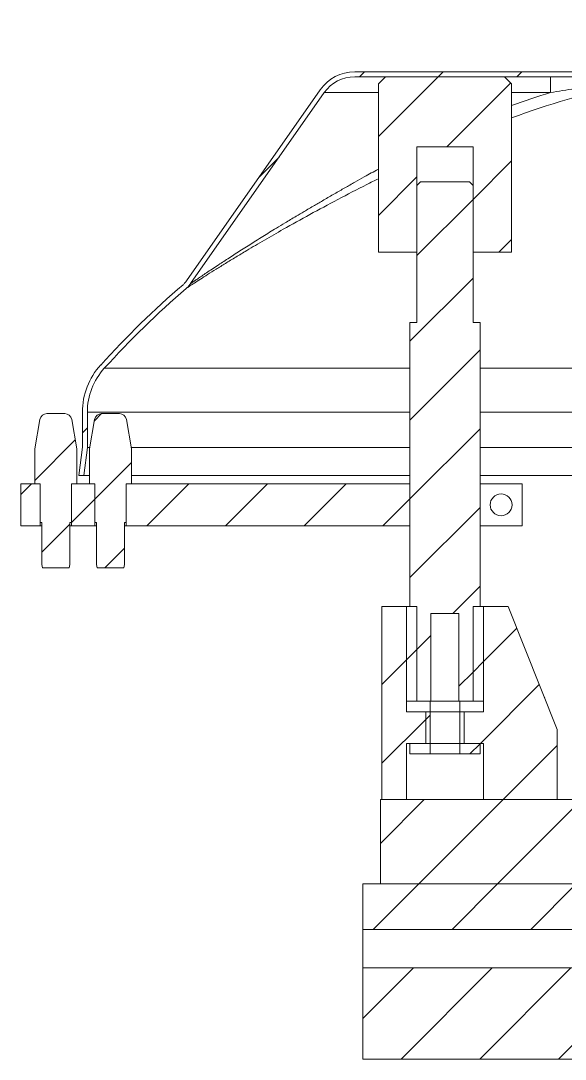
# Model space of a CAD drawing. Header units: millimetres. Extents: x -21 to 4031, y 177 to 2811.
# Drawn here: x 3009 to 3164.3, y 913.3 to 1209.2 of the extents above; entities that cross this region are included whole.
import ezdxf

# ---------------------------------------------------------------- set-up
doc = ezdxf.new("R2010")
doc.units = ezdxf.units.MM
pattern_1 = [(45, (-1206.173, -828.564), (-11.22532, 11.22532), [])]

msp = doc.modelspace()

# ---------------------------------------------------------------- hatches: boundary and pattern name
at = {"linetype": 'Continuous', "lineweight": 0}
h = msp.add_hatch(dxfattribs=at)
h.set_pattern_fill('ANSI31', scale=5, style=0)
h.set_pattern_definition(pattern_1)
edge = h.paths.add_edge_path(flags=0)
edge.add_spline(control_points=[(3056.33, 1135.12), (3056.19, 1134.91), (3056.03, 1134.72), (3055.87, 1134.54), (3055.78, 1134.45), (3055.7, 1134.35), (3055.61, 1134.27), (3055.52, 1134.18), (3055.42, 1134.09), (3055.33, 1134.01)], knot_values=[0, 0, 0, 0, 0.000739, 0.000739, 0.000739, 0.001113, 0.001113, 0.001113, 0.001489, 0.001489, 0.001489, 0.001489], weights=[1, 1, 1, 1, 1, 1, 1, 1, 1, 1], degree=3, periodic=0)
edge.add_arc((3231.62, 929.51), 270, 130.764, 137.7314)
edge.add_arc((3046.62, 1097.67), 20, 137.7314, 180)
edge.add_line((3026.62, 1097.67), (3026.62, 1087.67))
edge.add_line((3026.62, 1087.67), (3025.62, 1079.67))
edge.add_line((3025.62, 1079.67), (3027.04, 1079.67))
edge.add_line((3027.04, 1079.67), (3028.02, 1087.58))
edge.add_line((3028.02, 1087.58), (3028.02, 1097.67))
edge.add_arc((3046.62, 1097.67), 18.6, 137.7314, 180, ccw=False)
edge.add_arc((3231.62, 929.51), 268.6, 130.764, 137.7314, ccw=False)
edge.add_spline(control_points=[(3056.24, 1132.95), (3056.47, 1133.15), (3056.69, 1133.36), (3056.9, 1133.59), (3057, 1133.7), (3057.1, 1133.82), (3057.2, 1133.94), (3057.29, 1134.06), (3057.38, 1134.19), (3057.47, 1134.31)], knot_values=[0, 0, 0, 0, 0.000912, 0.000912, 0.000912, 0.001373, 0.001373, 0.001373, 0.001837, 0.001837, 0.001837, 0.001837], weights=[1, 1, 1, 1, 1, 1, 1, 1, 1, 1], degree=3, periodic=0)
edge.add_line((3057.47, 1134.31), (3095.59, 1188.75))
edge.add_arc((3104.27, 1182.67), 10.6, 90, 145, ccw=False)
edge.add_line((3104.27, 1193.27), (3180.84, 1193.27))
edge.add_arc((3231.62, 929.51), 268.6, 100.7734, 100.8994, ccw=False)
edge.add_arc((3178.72, 1207.53), 14.4, 280.7734, 360)
edge.add_line((3193.12, 1207.53), (3193.12, 1209.22))
edge.add_line((3193.12, 1209.22), (3191.72, 1209.22))
edge.add_line((3191.72, 1209.22), (3191.72, 1207.53))
edge.add_arc((3178.72, 1207.53), 13, 280.7734, 360, ccw=False)
edge.add_arc((3231.62, 929.51), 270, 100.7734, 100.8711)
edge.add_line((3180.7, 1194.67), (3104.27, 1194.67))
edge.add_arc((3104.27, 1182.67), 12, 90, 145)
edge.add_line((3094.44, 1189.55), (3056.33, 1135.12))
h = msp.add_hatch(dxfattribs=at)
h.set_pattern_fill('ANSI31', scale=5, style=0)
h.set_pattern_definition(pattern_1)
h.paths.add_polyline_path([(3149.02, 1191.27), (3147.02, 1193.27), (3113.02, 1193.27), (3111.02, 1191.27), (3111.02, 1143.27), (3122.02, 1143.27), (3122.02, 1173.27), (3138.02, 1173.27), (3138.02, 1143.27), (3149.02, 1143.27)], flags=0)
h = msp.add_hatch(dxfattribs=at)
h.set_pattern_fill('ANSI31', scale=5, style=0)
h.set_pattern_definition(pattern_1)
h.paths.add_polyline_path([(3138.02, 1162.27), (3137.02, 1163.27), (3123.02, 1163.27), (3122.02, 1162.27), (3122.02, 1123.27), (3120.02, 1123.27), (3120.02, 1042.27), (3122.02, 1042.27), (3122.02, 1015.27), (3126.02, 1015.27), (3126.02, 1040.27), (3134.02, 1040.27), (3134.02, 1015.27), (3138.02, 1015.27), (3138.02, 1042.27), (3140.02, 1042.27), (3140.02, 1123.27), (3138.02, 1123.27)], flags=0)
h = msp.add_hatch(dxfattribs=at)
h.set_pattern_fill('ANSI31', scale=5, style=0)
h.set_pattern_definition(pattern_1)
edge = h.paths.add_edge_path(flags=0)
edge.add_line((3021.58, 1097.27), (3016.47, 1097.27))
edge.add_arc((3016.47, 1095.27), 2, 90, 170)
edge.add_line((3014.5, 1095.62), (3013.02, 1087.27))
edge.add_line((3013.02, 1087.27), (3013.02, 1077.27))
edge.add_line((3013.02, 1077.27), (3014.52, 1077.27))
edge.add_line((3014.52, 1077.27), (3014.52, 1066.27))
edge.add_line((3014.52, 1066.27), (3015.02, 1066.27))
edge.add_line((3015.02, 1066.27), (3015.02, 1054.27))
edge.add_line((3015.02, 1054.27), (3015.2, 1053.27))
edge.add_line((3015.2, 1053.27), (3022.85, 1053.27))
edge.add_line((3022.85, 1053.27), (3023.02, 1054.27))
edge.add_line((3023.02, 1054.27), (3023.02, 1066.27))
edge.add_line((3023.02, 1066.27), (3023.52, 1066.27))
edge.add_line((3023.52, 1066.27), (3023.52, 1077.27))
edge.add_line((3023.52, 1077.27), (3025.02, 1077.27))
edge.add_line((3025.02, 1077.27), (3025.02, 1087.27))
edge.add_line((3025.02, 1087.27), (3023.55, 1095.62))
edge.add_arc((3021.58, 1095.27), 2, 10, 90)
h = msp.add_hatch(dxfattribs=at)
h.set_pattern_fill('ANSI31', scale=5, style=0)
h.set_pattern_definition(pattern_1)
edge = h.paths.add_edge_path(flags=0)
edge.add_line((3037.18, 1097.27), (3032.07, 1097.27))
edge.add_arc((3032.07, 1095.27), 2, 90, 170)
edge.add_line((3030.1, 1095.62), (3028.62, 1087.27))
edge.add_line((3028.62, 1087.27), (3028.62, 1077.27))
edge.add_line((3028.62, 1077.27), (3030.12, 1077.27))
edge.add_line((3030.12, 1077.27), (3030.12, 1066.27))
edge.add_line((3030.12, 1066.27), (3030.62, 1066.27))
edge.add_line((3030.62, 1066.27), (3030.62, 1054.27))
edge.add_line((3030.62, 1054.27), (3030.8, 1053.27))
edge.add_line((3030.8, 1053.27), (3038.45, 1053.27))
edge.add_line((3038.45, 1053.27), (3038.62, 1054.27))
edge.add_line((3038.62, 1054.27), (3038.62, 1066.27))
edge.add_line((3038.62, 1066.27), (3039.12, 1066.27))
edge.add_line((3039.12, 1066.27), (3039.12, 1077.27))
edge.add_line((3039.12, 1077.27), (3040.62, 1077.27))
edge.add_line((3040.62, 1077.27), (3040.62, 1087.27))
edge.add_line((3040.62, 1087.27), (3039.15, 1095.62))
edge.add_arc((3037.18, 1095.27), 2, 10, 90)
h = msp.add_hatch(dxfattribs=at)
h.set_pattern_fill('ANSI31', scale=5, style=0)
h.set_pattern_definition(pattern_1)
h.paths.add_polyline_path([(3009.02, 1077.27), (3009.02, 1065.27), (3014.52, 1065.27), (3014.52, 1077.27)], flags=0)
h = msp.add_hatch(dxfattribs=at)
h.set_pattern_fill('ANSI31', scale=5, style=0)
h.set_pattern_definition(pattern_1)
h.paths.add_polyline_path([(3023.52, 1077.27), (3023.52, 1065.27), (3030.12, 1065.27), (3030.12, 1077.27)], flags=0)
h = msp.add_hatch(dxfattribs=at)
h.set_pattern_fill('ANSI31', scale=5, style=0)
h.set_pattern_definition(pattern_1)
h.paths.add_polyline_path([(3039.12, 1065.27), (3120.02, 1065.27), (3120.02, 1077.27), (3039.12, 1077.27)], flags=0)
h = msp.add_hatch(dxfattribs=at)
h.set_pattern_fill('ANSI31', scale=5, style=0)
h.set_pattern_definition(pattern_1)
h.paths.add_polyline_path([(3112.02, 1042.27), (3112.02, 987.27), (3119.02, 987.27), (3119.02, 1003.27), (3124.52, 1003.27), (3124.52, 1012.27), (3119.02, 1012.27), (3119.02, 1042.27)], flags=0)
h = msp.add_hatch(dxfattribs=at)
h.set_pattern_fill('ANSI31', scale=5, style=0)
h.set_pattern_definition(pattern_1)
h.paths.add_polyline_path([(3122.02, 1042.27), (3119.02, 1042.27), (3119.02, 1015.27), (3122.02, 1015.27)], flags=0)
h = msp.add_hatch(dxfattribs=at)
h.set_pattern_fill('ANSI31', scale=5, style=0)
h.set_pattern_definition(pattern_1)
h.paths.add_polyline_path([(3135.52, 1012.27), (3135.52, 1003.27), (3141.02, 1003.27), (3141.02, 987.27), (3162.02, 987.27), (3162.02, 1007.27), (3148.02, 1042.27), (3141.02, 1042.27), (3141.02, 1012.27)], flags=0)
h = msp.add_hatch(dxfattribs=at)
h.set_pattern_fill('ANSI31', scale=5, style=0)
h.set_pattern_definition(pattern_1)
h.paths.add_polyline_path([(3138.02, 1015.27), (3141.02, 1015.27), (3141.02, 1042.27), (3138.02, 1042.27)], flags=0)
h = msp.add_hatch(dxfattribs=at)
h.set_pattern_fill('ANSI31', scale=5, style=0)
h.set_pattern_definition(pattern_1)
h.paths.add_polyline_path([(3124.52, 1012.27), (3124.52, 1003.27), (3125.77, 1003.27), (3125.77, 1012.27)], flags=0)
h = msp.add_hatch(dxfattribs=at)
h.set_pattern_fill('ANSI31', scale=5, style=0)
h.set_pattern_definition(pattern_1)
h.paths.add_polyline_path([(3140.02, 1000.27), (3140.02, 1003.27), (3134.27, 1003.27), (3134.27, 1000.27)], flags=0)
h = msp.add_hatch(dxfattribs=at)
h.set_pattern_fill('ANSI31', scale=5, style=0)
h.set_pattern_definition(pattern_1)
h.paths.add_polyline_path([(3111.62, 987.27), (3111.62, 963.27), (3351.62, 963.27), (3351.62, 987.27)], flags=0)
h = msp.add_hatch(dxfattribs=at)
h.set_pattern_fill('ANSI31', scale=5, style=0)
h.set_pattern_definition(pattern_1)
h.paths.add_polyline_path([(3356.62, 950.27), (3356.62, 963.27), (3106.62, 963.27), (3106.62, 950.27)], flags=0)
h = msp.add_hatch(dxfattribs=at)
h.set_pattern_fill('ANSI31', scale=5, style=0)
h.set_pattern_definition(pattern_1)
h.paths.add_polyline_path([(3106.62, 939.27), (3106.62, 913.27), (3356.62, 913.27), (3356.62, 939.27)], flags=0)

# ---------------------------------------------------------------- linework, layer by layer
at = {"color": 7, "linetype": 'Continuous', "lineweight": 15}
for p, q in [((3180.7, 1194.67), (3104.27, 1194.67)), ((3104.27, 1193.27), (3180.84, 1193.27)), ((3113.02, 1193.27), (3111.02, 1191.27)), ((3147.02, 1193.27), (3113.02, 1193.27)), ((3149.02, 1191.27), (3147.02, 1193.27)), ((3111.02, 1191.27), (3111.02, 1143.27)), ((3149.02, 1143.27), (3149.02, 1191.27)), ((3094.44, 1189.55), (3056.33, 1135.12)), ((3057.47, 1134.31), (3095.59, 1188.75)), ((3122.02, 1173.27), (3138.02, 1173.27)), ((3122.02, 1173.27), (3122.02, 1143.27)), ((3138.02, 1143.27), (3138.02, 1173.27)), ((3123.02, 1163.27), (3122.02, 1162.27)), ((3137.02, 1163.27), (3123.02, 1163.27)), ((3138.02, 1162.27), (3137.02, 1163.27)), ((3122.02, 1123.27), (3122.02, 1162.27)), ((3138.02, 1162.27), (3138.02, 1123.27)), ((3122.02, 1143.27), (3111.02, 1143.27)), ((3149.02, 1143.27), (3138.02, 1143.27)), ((3120.02, 1042.27), (3120.02, 1123.27)), ((3122.02, 1123.27), (3120.02, 1123.27)), ((3140.02, 1123.27), (3138.02, 1123.27)), ((3140.02, 1123.27), (3140.02, 1042.27)), ((3014.5, 1095.62), (3013.02, 1087.27)), ((3021.58, 1097.27), (3016.47, 1097.27)), ((3025.02, 1087.27), (3023.55, 1095.62)), ((3026.62, 1097.67), (3026.62, 1087.67)), ((3028.02, 1087.58), (3028.02, 1097.67)), ((3030.1, 1095.62), (3028.62, 1087.27)), ((3037.18, 1097.27), (3032.07, 1097.27)), ((3040.62, 1087.27), (3039.15, 1095.62)), ((3013.02, 1077.27), (3013.02, 1087.27)), ((3025.02, 1087.27), (3025.02, 1077.27)), ((3026.62, 1087.67), (3025.62, 1079.67)), ((3027.04, 1079.67), (3028.02, 1087.58)), ((3028.02, 1087.58), (3028.68, 1087.58)), ((3028.62, 1077.27), (3028.62, 1087.27)), ((3040.57, 1087.58), (3120.02, 1087.58)), ((3040.62, 1087.27), (3040.62, 1077.27)), ((3140.02, 1087.58), (3166.62, 1087.58)), ((3009.02, 1065.27), (3009.02, 1077.27)), ((3014.52, 1077.27), (3009.02, 1077.27)), ((3014.52, 1077.27), (3013.02, 1077.27)), ((3014.52, 1066.27), (3014.52, 1077.27)), ((3014.52, 1077.27), (3014.52, 1065.27)), ((3023.52, 1077.27), (3023.52, 1066.27)), ((3025.02, 1077.27), (3023.52, 1077.27)), ((3023.52, 1065.27), (3023.52, 1077.27)), ((3030.12, 1077.27), (3023.52, 1077.27)), ((3025.62, 1079.67), (3027.04, 1079.67)), ((3027.04, 1079.67), (3028.62, 1079.67)), ((3030.12, 1077.27), (3028.62, 1077.27)), ((3030.12, 1066.27), (3030.12, 1077.27)), ((3030.12, 1077.27), (3030.12, 1065.27)), ((3040.62, 1077.27), (3039.12, 1077.27)), ((3039.12, 1077.27), (3039.12, 1066.27)), ((3039.12, 1065.27), (3039.12, 1077.27)), ((3120.02, 1077.27), (3039.12, 1077.27)), ((3040.62, 1079.67), (3120.02, 1079.67)), ((3120.02, 1065.27), (3120.02, 1077.27)), ((3140.02, 1079.67), (3166.62, 1079.67)), ((3152.02, 1077.27), (3140.02, 1077.27)), ((3152.02, 1077.27), (3152.02, 1065.27)), ((3014.52, 1066.27), (3015.02, 1066.27)), ((3015.02, 1054.27), (3015.02, 1066.27)), ((3023.02, 1066.27), (3023.02, 1054.27)), ((3023.02, 1066.27), (3023.52, 1066.27)), ((3030.12, 1066.27), (3030.62, 1066.27)), ((3030.62, 1054.27), (3030.62, 1066.27)), ((3038.62, 1066.27), (3039.12, 1066.27)), ((3038.62, 1066.27), (3038.62, 1054.27)), ((3014.52, 1065.27), (3009.02, 1065.27)), ((3014.52, 1065.27), (3015.02, 1065.27)), ((3023.02, 1065.27), (3023.52, 1065.27)), ((3030.12, 1065.27), (3023.52, 1065.27)), ((3030.12, 1065.27), (3030.62, 1065.27)), ((3038.62, 1065.27), (3039.12, 1065.27)), ((3120.02, 1065.27), (3039.12, 1065.27)), ((3152.02, 1065.27), (3140.02, 1065.27)), ((3015.02, 1054.27), (3015.2, 1053.27)), ((3022.85, 1053.27), (3023.02, 1054.27)), ((3030.62, 1054.27), (3030.8, 1053.27)), ((3038.45, 1053.27), (3038.62, 1054.27)), ((3015.2, 1053.27), (3022.85, 1053.27)), ((3030.8, 1053.27), (3038.45, 1053.27)), ((3112.02, 987.27), (3112.02, 1042.27)), ((3119.02, 1042.27), (3112.02, 1042.27)), ((3119.02, 1042.27), (3119.02, 1015.27)), ((3119.02, 1042.27), (3122.02, 1042.27)), ((3119.02, 1042.27), (3119.02, 1012.27)), ((3122.02, 1042.27), (3120.02, 1042.27)), ((3122.02, 1042.27), (3122.02, 1015.27)), ((3138.02, 1015.27), (3138.02, 1042.27)), ((3138.02, 1042.27), (3141.02, 1042.27)), ((3140.02, 1042.27), (3138.02, 1042.27)), ((3141.02, 1015.27), (3141.02, 1042.27)), ((3141.02, 1012.27), (3141.02, 1042.27)), ((3148.02, 1042.27), (3141.02, 1042.27)), ((3148.02, 1042.27), (3162.02, 1007.27)), ((3126.02, 1040.27), (3134.02, 1040.27)), ((3126.02, 1040.27), (3126.02, 1015.27)), ((3134.02, 1015.27), (3134.02, 1040.27)), ((3119.02, 1015.27), (3119.02, 1012.27)), ((3119.02, 1015.27), (3125.77, 1015.27)), ((3119.02, 1015.27), (3122.02, 1015.27)), ((3126.02, 1015.27), (3122.02, 1015.27)), ((3125.77, 1015.27), (3125.77, 1012.27)), ((3126.02, 1015.27), (3134.02, 1015.27)), ((3138.02, 1015.27), (3134.02, 1015.27)), ((3134.27, 1012.27), (3134.27, 1015.27)), ((3134.27, 1015.27), (3141.02, 1015.27)), ((3138.02, 1015.27), (3141.02, 1015.27)), ((3141.02, 1012.27), (3141.02, 1015.27)), ((3158.52, 1016.27), (3158.36, 1016.43)), ((3158.52, 1016.27), (3158.42, 1016.27)), ((3158.52, 1016.02), (3158.52, 1016.27)), ((3119.02, 1012.27), (3125.77, 1012.27)), ((3124.52, 1012.27), (3119.02, 1012.27)), ((3124.52, 1003.27), (3124.52, 1012.27)), ((3124.52, 1012.27), (3125.77, 1012.27)), ((3125.77, 1003.27), (3125.77, 1012.27)), ((3125.77, 1012.27), (3134.27, 1012.27)), ((3134.27, 1012.27), (3134.27, 1003.27)), ((3134.27, 1012.27), (3135.52, 1012.27)), ((3134.27, 1012.27), (3141.02, 1012.27)), ((3135.52, 1012.27), (3135.52, 1003.27)), ((3141.02, 1012.27), (3135.52, 1012.27)), ((3162.02, 987.27), (3162.02, 1007.27)), ((3119.02, 1003.27), (3124.52, 1003.27)), ((3119.02, 1003.27), (3119.02, 987.27)), ((3125.77, 1003.27), (3120.02, 1003.27)), ((3120.02, 1000.27), (3120.02, 1003.27)), ((3124.52, 1003.27), (3125.77, 1003.27)), ((3125.77, 1003.27), (3134.27, 1003.27)), ((3125.77, 1000.27), (3125.77, 1003.27)), ((3134.27, 1003.27), (3135.52, 1003.27)), ((3134.27, 1003.27), (3134.27, 1000.27)), ((3140.02, 1003.27), (3134.27, 1003.27)), ((3135.52, 1003.27), (3141.02, 1003.27)), ((3140.02, 1003.27), (3140.02, 1000.27)), ((3141.02, 987.27), (3141.02, 1003.27)), ((3125.77, 1000.27), (3120.02, 1000.27)), ((3134.27, 1000.27), (3125.77, 1000.27)), ((3140.02, 1000.27), (3134.27, 1000.27)), ((3351.62, 987.27), (3111.62, 987.27)), ((3111.62, 963.27), (3111.62, 987.27)), ((3112.02, 987.27), (3119.02, 987.27)), ((3141.02, 987.27), (3162.02, 987.27)), ((3106.62, 950.27), (3106.62, 963.27)), ((3356.62, 963.27), (3106.62, 963.27)), ((3111.62, 963.27), (3351.62, 963.27)), ((3356.62, 950.27), (3106.62, 950.27)), ((3106.62, 939.27), (3106.62, 950.27)), ((3106.62, 913.27), (3106.62, 939.27)), ((3106.62, 939.27), (3356.62, 939.27)), ((3106.62, 913.27), (3356.62, 913.27))]:
    msp.add_line(p, q, dxfattribs=at)
at = {"color": 8, "linetype": 'Continuous', "lineweight": 15}
for p, q in [((3095.59, 1188.75), (3111.02, 1188.75)), ((3149.02, 1188.75), (3160.11, 1188.75)), ((3032.86, 1110.18), (3120.02, 1110.18)), ((3140.02, 1110.18), (3170.12, 1110.18)), ((3028.02, 1097.67), (3120.02, 1097.67)), ((3140.02, 1097.67), (3166.62, 1097.67))]:
    msp.add_line(p, q, dxfattribs=at)
at = {"color": 7, "linetype": 'Continuous', "lineweight": 15}
msp.add_circle((3146.02, 1071.27), 3.12, dxfattribs=at)
for centre, radius, start, end in [((3104.27, 1182.67), 12, 90, 145), ((3104.27, 1182.67), 10.6, 90, 145), ((3231.62, 929.51), 270, 130.764, 137.7314), ((3231.62, 929.51), 268.6, 130.764, 137.7314), ((3046.62, 1097.67), 20, 137.7314, 180), ((3046.62, 1097.67), 18.6, 137.7314, 180), ((3016.47, 1095.27), 2, 90, 170), ((3021.58, 1095.27), 2, 10, 90), ((3032.07, 1095.27), 2, 90, 170), ((3037.18, 1095.27), 2, 10, 90)]:
    msp.add_arc(centre, radius, start, end, dxfattribs=at)
at = {"color": 8, "linetype": 'Continuous', "lineweight": 15}
for centre, radius, start, end in [((3229.1, 965.66), 230.26, 102.0538, 110.3515), ((3228.06, 965.29), 233.56, 106.9133, 109.7779)]:
    msp.add_arc(centre, radius, start, end, dxfattribs=at)
at = {"color": 7, "linetype": 'Continuous', "lineweight": 15}
for points, knots in [([(3160.11, 1193.27), (3160.11, 1193.21), (3160.11, 1193.09), (3160.11, 1192.15), (3160.11, 1190.73), (3160.11, 1189.41), (3160.11, 1188.75)], [0, 0, 0, 0, 0.25, 0.500001, 0.750001, 1, 1, 1, 1]), ([(3160.11, 1188.75), (3162.42, 1189.13), (3166.97, 1189.88), (3173.74, 1190.87), (3178.21, 1191.44), (3180.41, 1191.72)], [0, 0, 0, 0, 0.343817, 0.675738, 1, 1, 1, 1]), ([(3056.33, 1135.12), (3056.18, 1134.92), (3055.95, 1134.62), (3055.61, 1134.26), (3055.42, 1134.1), (3055.33, 1134.01)], [0, 0, 0, 0, 0.4960145, 0.7475089, 1, 1, 1, 1]), ([(3056.24, 1132.95), (3056.47, 1133.16), (3056.8, 1133.47), (3057.2, 1133.94), (3057.38, 1134.19), (3057.47, 1134.31)], [0, 0, 0, 0, 0.496008, 0.747515, 1, 1, 1, 1])]:
    msp.add_open_spline(points, degree=3, knots=knots, dxfattribs=at)
at = {"color": 8, "linetype": 'Continuous', "lineweight": 15}
for points, knots in [([(3057.47, 1134.31), (3057.47, 1134.31), (3057.47, 1134.32), (3057.58, 1134.39), (3058.01, 1134.68), (3058.73, 1135.18), (3059.71, 1135.84), (3060.93, 1136.67), (3062.35, 1137.63), (3063.99, 1138.72), (3065.64, 1139.81), (3067.31, 1140.9), (3068.93, 1141.95), (3070.64, 1143.05), (3072.44, 1144.2), (3074.25, 1145.35), (3076.15, 1146.55), (3078.04, 1147.72), (3079.99, 1148.93), (3082.09, 1150.21), (3084.6, 1151.73), (3087.24, 1153.32), (3090.03, 1154.97), (3092.66, 1156.52), (3095.56, 1158.21), (3098.47, 1159.89), (3101.43, 1161.58), (3104.26, 1163.18), (3107.44, 1164.97), (3109.68, 1166.21), (3111.02, 1166.95)], [0, 0, 0, 0, 0.000619, 0.039322, 0.078411, 0.116953, 0.156664, 0.195045, 0.235183, 0.273495, 0.313923, 0.344179, 0.376255, 0.407822, 0.438975, 0.472004, 0.500935, 0.53359, 0.563297, 0.593149, 0.630573, 0.676648, 0.709635, 0.751258, 0.788733, 0.831274, 0.871669, 0.909981, 0.946272, 1, 1, 1, 1]), ([(3111.02, 1164.21), (3109.92, 1163.66), (3106.01, 1161.71), (3099.43, 1158.28), (3091.44, 1154), (3084.46, 1150.12), (3078.47, 1146.7), (3073.97, 1144.05), (3070.3, 1141.84), (3067.38, 1140.05), (3064.69, 1138.38), (3062.28, 1136.86), (3060.2, 1135.53), (3058.49, 1134.43), (3057.21, 1133.59), (3056.43, 1133.08), (3056.25, 1132.95), (3056.24, 1132.95), (3056.24, 1132.95)], [0, 0, 0, 0, 0.042199, 0.148741, 0.25527, 0.361381, 0.441239, 0.521071, 0.574521, 0.627815, 0.680563, 0.734125, 0.787298, 0.840078, 0.893314, 0.946487, 0.999367, 1, 1, 1, 1])]:
    msp.add_open_spline(points, degree=3, knots=knots, dxfattribs=at)

doc.saveas('drawing.dxf')
